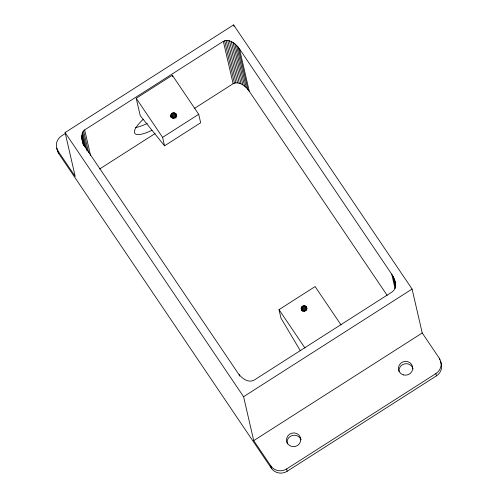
<?xml version="1.0" encoding="UTF-8"?>
<svg xmlns="http://www.w3.org/2000/svg" width="498" height="498" viewBox="0 0 498 498"><rect width="100%" height="100%" fill="white"/><g stroke="black" fill="none" stroke-linecap="round" stroke-linejoin="round"><path stroke-width="0.75" d="M81.697 137.056L82.699 132.045L84.666 129.91L223.328 41.322C229.615 38.278 236.102 44.017 239.494 48.916L391.758 274.255C394.995 279.098 397.896 287.309 392.517 291.697L253.849 380.291C247.562 383.329 241.082 377.59 237.683 372.691L85.419 147.352L82.419 141.133L81.697 137.056L83.62 145.385M170.802 115.38C170.907 111.851 176.778 111.994 176.529 115.586C176.423 119.115 170.559 118.972 170.802 115.38L171.318 117.609M301.184 308.337C301.29 304.807 307.16 304.95 306.911 308.542C306.812 312.072 300.941 311.929 301.184 308.337L301.707 310.59M65.512 133.377L61.584 135.886A11.479 11.037 -13 0 0 58.16 151.224L75.235 176.491L65.095 132.555L233.599 24.9L412.089 289.052L422.229 332.981L439.304 358.249L439.703 359.979M136.209 98.305L172.32 75.235L198.702 114.285L200.663 122.763L164.552 145.833L140.212 115.648L136.209 98.305L162.597 137.355L164.552 145.833M99.668 168.971L155.102 133.551M194.17 108.595L233.12 83.708C239.401 80.67 245.894 86.409 249.28 91.308L387.189 295.401M162.597 137.355L198.702 114.285M300.319 350.723L280.972 318.116L279.011 309.638L315.122 286.568L341.074 324.976M440.568 361.809A11.479 11.037 -13 0 1 436.416 375.897L287.172 471.251A11.479 11.037 -13 0 1 271.335 468.22L270.8 465.904L253.725 440.637L243.584 396.707L412.089 289.052M253.725 440.637L422.229 332.981M270.8 465.904A11.479 11.037 -13 0 0 286.636 468.942L435.881 373.587A11.479 11.037 -13 0 0 439.304 358.249M279.011 309.638L304.963 348.046M65.095 132.555L243.584 396.707M56.884 148.118A11.479 11.037 -13 0 0 58.696 153.533L271.335 468.22M435.881 373.587L436.416 375.897M394.765 280.474L395.636 284.258M393.999 278.363L395.748 285.933M392.99 276.278L395.611 287.632M391.758 274.255L395.082 288.641M306.463 306.893L306.961 309.059M305.865 306.264L306.681 309.818M305.087 305.84L306.133 310.347M304.21 305.672L305.411 310.877M303.319 305.778L304.683 311.68M302.498 306.139L303.687 311.294M301.825 306.731L302.846 311.157M301.377 307.484L302.23 311.2M239.494 48.916L249.28 91.308M233.599 24.9L233.948 26.413M238.075 47.017L247.861 89.41M236.506 45.287L246.292 87.679M234.813 43.768L244.599 86.154M233.052 42.498L242.837 84.884M231.259 41.502L241.044 83.894M229.472 40.817L239.258 83.203M227.748 40.45L237.54 82.842M226.123 40.406L235.909 82.799M224.642 40.699L234.427 83.091M223.328 41.322L233.12 83.708M300.468 437.568L300.649 441.135A7.177 6.897 -13 0 1 289.836 445.704A7.177 6.897 -13 0 1 289.263 434.412A7.177 6.897 -13 0 1 300.468 437.568L301.004 439.877A7.177 6.897 -13 0 0 292.295 435.476A7.177 6.897 -13 0 0 287.203 443.755M286.636 468.942L287.172 471.251M172.32 75.235L172.669 76.742M239.108 374.589L239.457 376.102M176.08 113.942L176.578 116.102M175.483 113.307L176.329 116.968M174.705 112.884L175.906 118.082M173.827 112.716L175.041 117.964M172.937 112.822L174.157 118.101M172.115 113.183L173.335 118.48M171.443 113.774L172.489 118.3M170.995 114.528L171.686 117.528M170.895 116.239L171.231 117.702M84.666 129.91L90.605 155.65M83.564 130.837L88.632 152.786M82.699 132.045L87.069 150.969M82.089 133.514L85.413 147.894M84.193 145.335L84.542 146.848M81.753 135.195L84.199 145.79M83.185 143.243L83.708 145.516M81.921 139.054L83.141 144.352M58.16 151.224L58.696 153.533M399.023 371.614A7.177 6.897 -13 0 1 404.88 363.808A7.177 6.897 -13 0 1 413.11 368.981M151.952 130.302A31.567 8.161 -34 0 1 143.268 119.246M147.302 123.417A31.567 8.161 -34 0 1 135.506 127.544M403.43 374.907A7.177 6.897 -13 0 0 412.581 366.671A7.177 6.897 -13 0 0 400.753 363.266A7.177 6.897 -13 0 0 403.43 374.907"/></g></svg>
